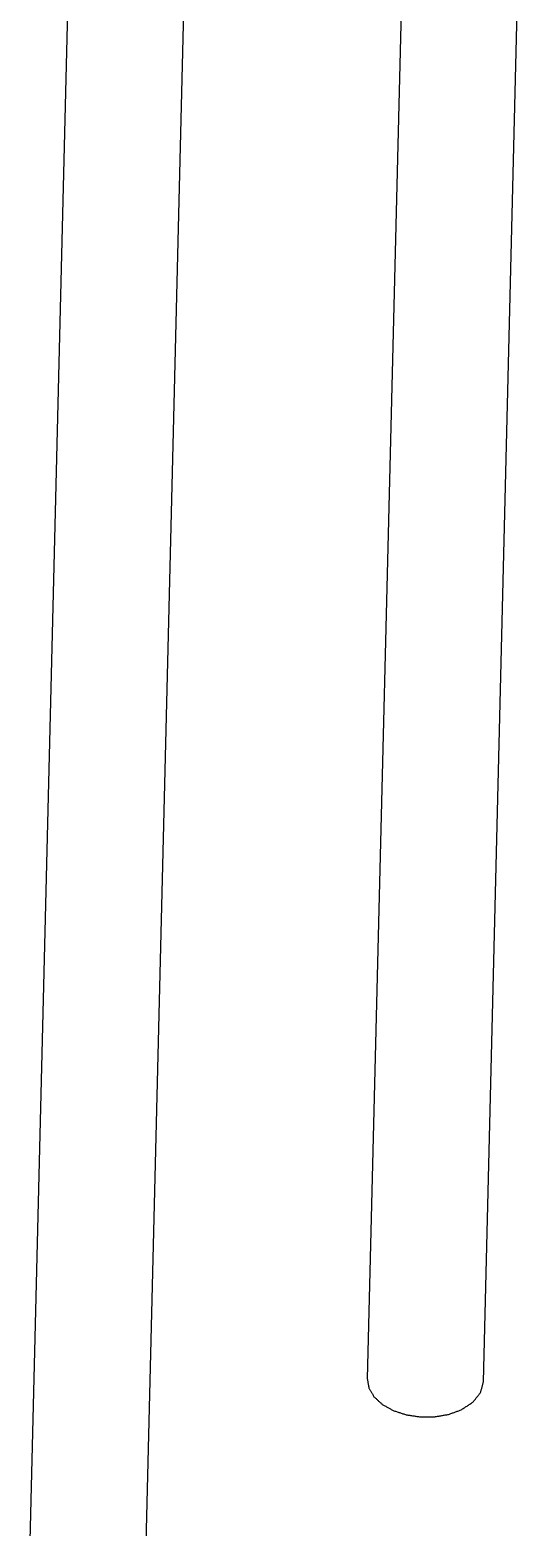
# Model space of a CAD drawing. Header units: millimetres. Extents: x 2210 to 79821, y -19430 to 2344.
# Drawn here: x 11986.7 to 12019.1, y 1594 to 1691.9 of the extents above; entities that cross this region are included whole.
import ezdxf

# ---------------------------------------------------------------- set-up
doc = ezdxf.new("R2010")
doc.units = ezdxf.units.MM
doc.layers.add('101', color=7, linetype='Continuous', true_color=0xffffff)

msp = doc.modelspace()

# ---------------------------------------------------------------- linework, layer by layer
at = {"layer": '101', "color": 92, "linetype": 'Continuous', "lineweight": 25}
for p, q in [((12016.359, 1603.465), (12019.082, 1713.973)), ((12011.405, 1710.918), (12008.761, 1603.652)), ((11989.312, 1699.456), (11986.69, 1593.066)), ((11994.288, 1592.879), (11996.892, 1698.539))]:
    msp.add_line(p, q, dxfattribs=at)
for points, knots in [([(12008.761, 1603.652), (12008.864, 1603.054), (12009.197, 1602.488), (12009.739, 1601.987), (12010.456, 1601.585), (12011.304, 1601.305), (12012.23, 1601.165), (12013.176, 1601.174), (12014.084, 1601.331), (12014.897, 1601.626)], [0, 0, 0.082155, 0.171131, 0.270957, 0.38229, 0.503168, 0.629937, 0.75807, 0.882839, 1, 1]), ([(12014.897, 1601.626), (12015.673, 1602.132), (12016.175, 1602.764), (12016.359, 1603.465)], [0, 0, 0.376776, 0.704975, 1, 1])]:
    msp.add_open_spline(points, degree=1, knots=knots, dxfattribs=at)

doc.saveas('drawing.dxf')
